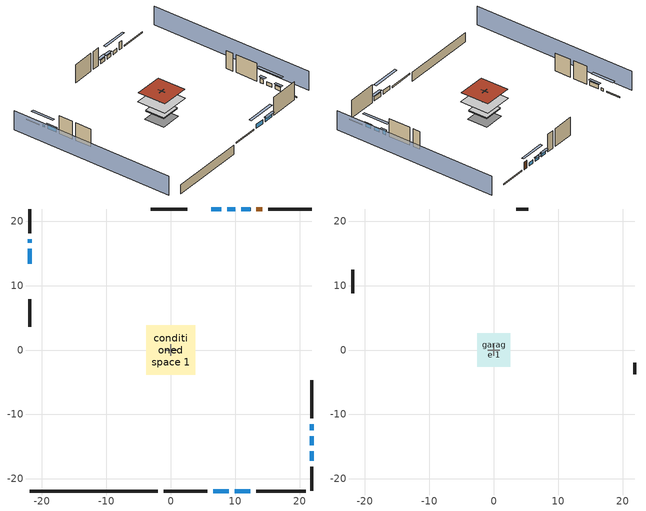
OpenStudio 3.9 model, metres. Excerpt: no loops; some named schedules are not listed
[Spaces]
conditioned space 1
 floor to garage 1 (Floor1 construction): -2.59,-2.59 -2.59,2.59 2.59,2.59 2.59,-2.59 z0.3
 floor foundation (Slab2 construction): -2.7,-2.7 -2.7,2.7 2.7,2.7 2.7,-2.7 z-2.13
 floor adiabatic (AdiabaticFloorConstruction): -3.82,-3.82 -3.82,3.82 3.82,3.82 3.82,-3.82 z2.74
 wall outside (Wall3 construction): 13.26,-21.89 20.96,-21.89 z0.3:5.18
 wall outside (Wall4 construction): -21.89,7.9 -21.89,3.63 z0.3:5.18
 wall outside (Wall7 construction): 2.57,21.89 -3.14,21.89 z0.3:5.18
 wall outside (Wall8 construction): 21.89,-10.61 21.89,-4.72 z0.3:5.18
 wall outside (RimJoist1 construction): -1.05,-21.89 5.68,-21.89 z0.3:0.61
 wall outside (RimJoist2 construction): -21.89,21.89 -21.89,18.14 z0.3:0.61
 wall outside (RimJoist3 construction): 21.89,21.89 15.15,21.89 z0.3:0.61
 wall outside (RimJoist4 construction): 21.89,-21.89 21.89,-18.14 z0.3:0.61
 wall outside (AdiabaticWallConstruction): 6.61,-21.89 9.01,-21.89 / 9.93,-21.89 12.33,-21.89 / -21.89,15.75 -21.89,13.42 z0.3:1.37; -21.89,17.21 -21.89,16.68 z0.3:0.98; 12.38,21.89 10.98,21.89 z0.3:1.22; 10.05,21.89 8.73,21.89 z0.3:1.19; 7.81,21.89 6.25,21.89 z0.3:1.34; 21.89,-14.82 21.89,-13.36 / 21.89,-17.21 21.89,-15.75 z0.3:1.28; 21.89,-12.44 21.89,-11.54 z0.3:1.49
 wall outside (AdiabaticWallConstruction 1): 14.22,21.89 13.31,21.89 z0.3:2.34
 wall to garage 1 (Wall5 construction): 0.91,0 -0.91,0 z0.3:5.18
 wall to garage 1 (Wall6 construction): 0,0.91 0,-0.91 z0.3:5.18
 wall foundation (FoundationWall1 construction): -21.89,-21.89 -1.98,-21.89 z-2.13:0.3
 window (WindowConstruction): 6.61,-21.89 9.01,-21.89 z0.3:1.37
 window (WindowConstruction 1): 9.94,-21.89 12.33,-21.89 z0.3:1.37
 window (WindowConstruction 2): -21.89,17.21 -21.89,16.68 z0.3:0.98
 window (WindowConstruction 3): -21.89,15.75 -21.89,13.42 z0.3:1.37
 window (WindowConstruction 4): 12.38,21.89 10.98,21.89 z0.3:1.22
 window (WindowConstruction 5): 10.05,21.89 8.73,21.89 z0.3:1.19
 window (WindowConstruction 6): 7.8,21.89 6.25,21.89 z0.3:1.34
 window (WindowConstruction 7): 21.89,-14.82 21.89,-13.36 z0.3:1.28
 window (WindowConstruction 8): 21.89,-12.44 21.89,-11.54 z0.3:1.49
 window (WindowConstruction 9): 21.89,-17.21 21.89,-15.75 z0.3:1.28
 door (Door): 14.22,21.89 13.31,21.89 z0.3:2.34
 ceiling adiabatic (AdiabaticFloorConstruction): 3.82,-3.82 3.82,3.82 -3.82,3.82 -3.82,-3.82 z2.74
 roof outside (Roof1 construction): -3.74,3.74 -3.74,-3.74 3.74,-3.74 3.74,3.74 z5.18
garage 1
 floor foundation (Slab1 construction): -2.59,-2.59 -2.59,2.59 2.59,2.59 2.59,-2.59 z0
 wall outside (Wall1 construction): -21.89,12.49 -21.89,8.83 z0.3:5.18
 wall outside (Wall2 construction): 5.32,21.89 3.5,21.89 z0.3:5.18
 wall outside (Wall9 construction): 21.89,-3.79 21.89,-1.97 z0.3:5.18
shading: 26.46,-21.89 26.46,21.89 / -26.46,21.89 -26.46,-21.89 z0:5.18; 11.75,-21.89 3.87,-21.89 3.87,-22.5 11.75,-22.5 z4.11; 12.63,-21.89 9.63,-21.89 9.63,-22.5 12.63,-22.5 z1.68; -21.89,13.94 -21.89,19.95 -22.5,19.95 -22.5,13.94 z3.72; -21.89,13.11 -21.89,16.06 -22.5,16.06 -22.5,13.11 z1.68; 8.23,21.89 15.12,21.89 15.12,22.5 8.23,22.5 z3.96; 8.43,21.89 10.35,21.89 10.35,22.5 8.43,22.5 z1.49; 5.95,21.89 8.11,21.89 8.11,22.5 5.95,22.5 z1.65; 21.89,-10.62 21.89,-17.57 22.5,-17.57 22.5,-10.62 z4.02; 21.89,-11.23 21.89,-12.74 22.5,-12.74 22.5,-11.23 z1.8; 21.89,-15.45 21.89,-17.51 22.5,-17.51 22.5,-15.45 z1.58
[Site]
Portland Intl Arpt_OR: Latitude {deg}=45.59; Longitude {deg}=-122.6; Time Zone {hr}=-8; Elevation {m}=33; Terrain=Suburbs; Keep Site Location Information=Yes
[Site:GroundTemperature:Shallow]
10.2558, 8.96328, 8.85977, 9.47314, 11.9355, 14.3863, 16.5111, 17.8571, 17.9714, 16.8767, 14.8061, 12.4304
[Site:WaterMainsTemperature]
Calculation Method=Schedule; Temperature Schedule=mains temperature schedule
[Building]
Building 1
[Material] Roughness=Rough
Name | Thickness {m} | Conductivity {W/m-K} | Density {kg/m3} | Specific Heat {J/kg-K} | Thermal Absorptance | Solar Absorptance | Visible Absorptance
asphalt or fiberglass shingles | 0.00635 | 0.162714 | 1121.4 | 1465.45 | 0.9 | 0.85 | 0.85
roof rigid ins | 0.103632 | 0.029427 | 32.04 | 1214.23 | 0.9 | 0.7 | 0.7
osb sheathing 0.75 in. | 0.01905 | 0.115458 | 512.64 | 1214.23 | 0.9 | 0.7 | 0.7
roof stud and cavity | 0.2032 | 0.0472382 | 78.34581 | 1123.46 | 0.9 | 0.7 | 0.7
gypsum board | 0.0127 | 0.160291 | 801 | 837.4 | 0.9 | 0.6 | 0.6
wood siding | 0.0254 | 0.102417 | 544.68 | 1172.36 | 0.9 | 0.85 | 0.85
osb sheathing 0.5 in. | 0.0127 | 0.115458 | 512.64 | 1214.23 | 0.9 | 0.7 | 0.7
wall stud and cavity | 0.1397 | 0.727959 | 139.0536 | 1170.24 | 0.9 | 0.6 | 0.6
wall stud and cavity 1 | 0.1397 | 0.550994 | 139.0536 | 1170.24 | 0.9 | 0.7 | 0.7
osb sheathing 0.5 in. 1; osb sheathing 0.5 in. 2 | 0.0127 | 0.115458 | 512.64 | 1214.23
wall stud and cavity 2 | 0.1397 | 0.335416 | 139.0536 | 1170.24 | 0.9 | 0.7 | 0.7
rim joist stud and cavity | 0.0508 | 0.178688 | 50.32683 | 1063.81 | 0.9 | 0.6 | 0.6
floor stud and cavity | 0.1397 | 0.923637 | 92.3553 | 1139.71 | 0.9 | 0.7 | 0.7
floor covering | 0.0127 | 0.0433444 | 54.468 | 1339.84 | 0.9 | 0.6 | 0.6
concrete 4.0 in. | 0.1016 | 1.803125 | 2242.8 | 837.4 | 0.9 | 0.7 | 0.7
concrete 8.0 in. | 0.2032 | 1.803125 | 2242.8 | 837.4 | 0.9 | 0.7 | 0.7
gypsum board 1 | 0.0127 | 0.160291 | 801 | 837.4 | 0.9 | 0.7 | 0.7
floor covering 1 | 0.0127 | 0.0450781 | 54.468 | 1339.84 | 0.9 | 0.9 | 0.9
wood siding 1; wood siding 2 | 0.0254 | 0.102417 | 544.68 | 1172.36
wall rigid ins; floor rigid ins | 0.512978 | 0.029427 | 32.04 | 1214.23 | 0.9 | 0.7 | 0.7
wall stud and cavity 3 | 0.0889 | 0.380278 | 52.3479 | 1209.89 | 0.9 | 0.7 | 0.7
door material | 0.04445 | 0.0612267 | 512.64 | 1214.23 | 0.9 | 0.7 | 0.7
floor stud and cavity 1 | 0.1397 | 1.75129 | 37.0049 | 1207.88 | 0.9 | 0.7 | 0.7
wall stud and cavity 4 | 0.0889 | 0.391764 | 83.0341 | 1211.67 | 0.9 | 0.7 | 0.7
furniture material conditioned space 1; furniture material garage 1 | 0.1524 | 0.115458 | 640.8 | 1214.23 | 0.9 | 0.6 | 0.6
[Construction]
Roof1 construction: asphalt or fiberglass shingles, roof rigid ins, osb sheathing 0.75 in., roof stud and cavity, gypsum board
Wall1 construction; Wall2 construction; Wall9 construction: wood siding, osb sheathing 0.5 in., wall stud and cavity
Wall3 construction; Wall4 construction; Wall7 construction; Wall8 construction: wood siding, osb sheathing 0.5 in., wall stud and cavity 1, gypsum board
Wall5 construction: osb sheathing 0.5 in. 1, wall stud and cavity 2, gypsum board
Wall6 construction: osb sheathing 0.5 in. 2, wall stud and cavity 2, gypsum board
RimJoist1 construction; RimJoist2 construction; RimJoist3 construction; RimJoist4 construction: wood siding, rim joist stud and cavity
Floor1 construction: floor stud and cavity, osb sheathing 0.75 in., floor covering
Slab1 construction: concrete 4.0 in.
FoundationWall1 construction: concrete 8.0 in., gypsum board 1
Slab2 construction: concrete 4.0 in., floor covering 1
WindowConstruction; WindowConstruction 1; WindowConstruction 2; WindowConstruction 3; WindowConstruction 4; WindowConstruction 5; WindowConstruction 6; WindowConstruction 7; WindowConstruction 8; WindowConstruction 9: WindowMaterial
AdiabaticWallConstruction: wood siding 1, wall rigid ins, wall stud and cavity 3, gypsum board
Door: door material
AdiabaticWallConstruction 1: wood siding 2, wall rigid ins, wall stud and cavity 3, gypsum board
AdiabaticFloorConstruction: floor stud and cavity 1, floor rigid ins, osb sheathing 0.75 in., floor covering
PartitionWallConstruction: gypsum board, wall stud and cavity 4, gypsum board
furniture construction conditioned space 1: furniture material conditioned space 1
furniture construction garage 1: furniture material garage 1
[WindowMaterial:SimpleGlazingSystem]
WindowMaterial: U-Factor {W/m2-K}=2.15764; Solar Heat Gain Coefficient=0.44
[ThermalZone] Multiplier=1; Use Ideal Air Loads=No
Name | Volume {m3} | Thermostat
conditioned space | 278.185 | conditioned space temperature setpoint
garage | 65.242
[Sizing:Zone]
garage: Zone Cooling Design Supply Air Temperature Input Method=SupplyAirTemperature; Zone Cooling Design Supply Air Temperature {C}=14; Zone Cooling Design Supply Air Temperature Difference {deltaC}=11.11; Zone Heating Design Supply Air Temperature Input Method=SupplyAirTemperature; Zone Heating Design Supply Air Temperature {C}=40; Zone Heating Design Supply Air Temperature Difference {deltaC}=11.11; Zone Cooling Design Supply Air Humidity Ratio {kg-H2O/kg-air}=0.0085; Zone Heating Design Supply Air Humidity Ratio {kg-H2O/kg-air}=0.008; Cooling Design Air Flow Method=DesignDay; Heating Design Air Flow Method=DesignDay; Account for Dedicated Outdoor Air System=No; Dedicated Outdoor Air System Control Strategy=NeutralSupplyAir; Dedicated Outdoor Air Low Setpoint Temperature for Design {C}=autosize; Dedicated Outdoor Air High Setpoint Temperature for Design {C}=autosize; Zone Load Sizing Method=Sensible Load Only No Latent Load; Zone Latent Cooling Design Supply Air Humidity Ratio Input Method=HumidityRatioDifference; Zone Cooling Design Supply Air Humidity Ratio Difference {kgWater/kgDryAir}=0.005; Zone Latent Heating Design Supply Air Humidity Ratio Input Method=HumidityRatioDifference; Zone Humidification Design Supply Air Humidity Ratio Difference {kgWater/kgDryAir}=0.005; Sizing Option=Coincident
[Space]
Name | Thermal Zone | Volume {m3}
conditioned space 1 | conditioned space | 278.185
garage 1 | garage | 65.242
[ThermostatSetpoint:DualSetpoint]
conditioned space temperature setpoint: Heating Setpoint Temperature Schedule=heating setpoint; Cooling Setpoint Temperature Schedule=cooling setpoint; Temperature Difference Between Cutout And Setpoint {deltaC}=0
[Foundation:Kiva] Wall Depth Below Slab {m}=0.2032
Name | Initial Indoor Air Temperature {C} | Wall Height Above Grade {m}
Foundation Kiva 1 | 13.4258 | 0.1016
Foundation Kiva 2 | 20 | 0.3048
[Foundation:Kiva:Settings]
Soil Conductivity {W/m-K}=1.3848; Soil Density {kg/m3}=1842.3; Soil Specific Heat {J/kg-K}=418.7; Ground Solar Absorptivity=0.9; Ground Thermal Absorptivity=0.9; Ground Surface Roughness {m}=0.03; Far-Field Width {m}=40; Deep-Ground Boundary Condition=ZeroFlux; Deep-Ground Depth {m}=40; Minimum Cell Dimension {m}=0.2; Maximum Cell Growth Coefficient=3; Simulation Timestep=Timestep
[SurfaceProperty:ExposedFoundationPerimeter] Exposed Perimeter Calculation Method=TotalExposedPerimeter
Name | Total Exposed Perimeter {m}
Slab1 | 14.6304
Slab2 | 19.90344
[SurfaceProperty:IncidentSolarMultiplier] Incident Solar Multiplier=1; Incident Solar Multiplier Schedule=trans schedule winter=0.85 summer=0.7
Window1; Window2; Window3; Window4; Window5; Window6; Window7; Window8; Window9; Window10
[InternalMass:Definition] Design Level Calculation Method=SurfaceArea
Name | Construction | Surface Area {m2}
partition wall mass | PartitionWallConstruction | 114.085
furniture mass conditioned space 1 | furniture construction conditioned space 1 | 45.63397
furniture mass garage 1 | furniture construction garage 1 | 2.67561
[InternalMass] Multiplier=1
Name | Internal Mass Definition | Space or SpaceType
partition wall mass | partition wall mass | conditioned space 1
furniture mass conditioned space 1 | furniture mass conditioned space 1 | conditioned space 1
furniture mass garage 1 | furniture mass garage 1 | garage 1
[EnergyManagementSystem:Sensor]
Name | Output Variable or Output Meter Index Key | Output Variable or Output Meter
water_heater_amb_temp; fridge_tin_s_1 | garage | Zone Mean Air Temperature
water_heater_amb_rh | garage | Zone Air Relative Humidity
water_heater_T_set | water heater setpoint | Schedule Value
out_pb_s |  | Site Outdoor Air Barometric Pressure
out_wt_s |  | Site Outdoor Air Humidity Ratio
site_vw_s |  | Site Wind Speed
cool_season | cooling season schedule | Schedule Value
natural_vent_s | natural vent schedule | Schedule Value
htg_sp_s | heating setpoint | Schedule Value
clg_sp_s | cooling setpoint | Schedule Value
mech_vent_range_fan_0_sch_s | mech vent range fan 0 schedule | Schedule Value
mech_vent_bath_fan_0_sch_s | mech vent bath fan 0 schedule | Schedule Value
clothes_dryer_exhaust_0_sch_s | clothes_dryer | Schedule Value
htg_load_cond |  | Heating:EnergyTransfer:Zone:CONDITIONED SPACE
clg_load_cond |  | Cooling:EnergyTransfer:Zone:CONDITIONED SPACE
s_conv | Floor1 | Surface Inside Face Convection Heat Gain Energy
s_ig | Floor1 | Surface Inside Face Internal Gains Radiation Heat Gain Energy
s_sol | Floor1 | Surface Inside Face Solar Radiation Heat Gain Energy
s_lgt | Floor1 | Surface Inside Face Lights Radiation Heat Gain Energy
s_surf | Floor1 | Surface Inside Face Net Surface Thermal Radiation Heat Gain Energy
s_conv_1 | FoundationWall1 | Surface Inside Face Convection Heat Gain Energy
s_ig_1 | FoundationWall1 | Surface Inside Face Internal Gains Radiation Heat Gain Energy
s_sol_1 | FoundationWall1 | Surface Inside Face Solar Radiation Heat Gain Energy
s_lgt_1 | FoundationWall1 | Surface Inside Face Lights Radiation Heat Gain Energy
s_surf_1 | FoundationWall1 | Surface Inside Face Net Surface Thermal Radiation Heat Gain Energy
s_conv_2 | inferred conditioned ceiling | Surface Inside Face Convection Heat Gain Energy
s_ig_2 | inferred conditioned ceiling | Surface Inside Face Internal Gains Radiation Heat Gain Energy
s_sol_2 | inferred conditioned ceiling | Surface Inside Face Solar Radiation Heat Gain Energy
s_lgt_2 | inferred conditioned ceiling | Surface Inside Face Lights Radiation Heat Gain Energy
s_surf_2 | inferred conditioned ceiling | Surface Inside Face Net Surface Thermal Radiation Heat Gain Energy
s_conv_3 | inferred conditioned floor | Surface Inside Face Convection Heat Gain Energy
s_ig_3 | inferred conditioned floor | Surface Inside Face Internal Gains Radiation Heat Gain Energy
s_sol_3 | inferred conditioned floor | Surface Inside Face Solar Radiation Heat Gain Energy
s_lgt_3 | inferred conditioned floor | Surface Inside Face Lights Radiation Heat Gain Energy
s_surf_3 | inferred conditioned floor | Surface Inside Face Net Surface Thermal Radiation Heat Gain Energy
s_conv_4 | RimJoist1 | Surface Inside Face Convection Heat Gain Energy
s_ig_4 | RimJoist1 | Surface Inside Face Internal Gains Radiation Heat Gain Energy
s_sol_4 | RimJoist1 | Surface Inside Face Solar Radiation Heat Gain Energy
s_lgt_4 | RimJoist1 | Surface Inside Face Lights Radiation Heat Gain Energy
s_surf_4 | RimJoist1 | Surface Inside Face Net Surface Thermal Radiation Heat Gain Energy
s_conv_5 | RimJoist2 | Surface Inside Face Convection Heat Gain Energy
s_ig_5 | RimJoist2 | Surface Inside Face Internal Gains Radiation Heat Gain Energy
s_sol_5 | RimJoist2 | Surface Inside Face Solar Radiation Heat Gain Energy
s_lgt_5 | RimJoist2 | Surface Inside Face Lights Radiation Heat Gain Energy
s_surf_5 | RimJoist2 | Surface Inside Face Net Surface Thermal Radiation Heat Gain Energy
s_conv_6 | RimJoist3 | Surface Inside Face Convection Heat Gain Energy
s_ig_6 | RimJoist3 | Surface Inside Face Internal Gains Radiation Heat Gain Energy
s_sol_6 | RimJoist3 | Surface Inside Face Solar Radiation Heat Gain Energy
s_lgt_6 | RimJoist3 | Surface Inside Face Lights Radiation Heat Gain Energy
s_surf_6 | RimJoist3 | Surface Inside Face Net Surface Thermal Radiation Heat Gain Energy
s_conv_7 | RimJoist4 | Surface Inside Face Convection Heat Gain Energy
s_ig_7 | RimJoist4 | Surface Inside Face Internal Gains Radiation Heat Gain Energy
s_sol_7 | RimJoist4 | Surface Inside Face Solar Radiation Heat Gain Energy
s_lgt_7 | RimJoist4 | Surface Inside Face Lights Radiation Heat Gain Energy
s_surf_7 | RimJoist4 | Surface Inside Face Net Surface Thermal Radiation Heat Gain Energy
s_conv_8 | Roof1 | Surface Inside Face Convection Heat Gain Energy
s_ig_8 | Roof1 | Surface Inside Face Internal Gains Radiation Heat Gain Energy
s_sol_8 | Roof1 | Surface Inside Face Solar Radiation Heat Gain Energy
s_lgt_8 | Roof1 | Surface Inside Face Lights Radiation Heat Gain Energy
s_surf_8 | Roof1 | Surface Inside Face Net Surface Thermal Radiation Heat Gain Energy
s_conv_9 | Slab2 | Surface Inside Face Convection Heat Gain Energy
s_ig_9 | Slab2 | Surface Inside Face Internal Gains Radiation Heat Gain Energy
s_sol_9 | Slab2 | Surface Inside Face Solar Radiation Heat Gain Energy
s_lgt_9 | Slab2 | Surface Inside Face Lights Radiation Heat Gain Energy
s_surf_9 | Slab2 | Surface Inside Face Net Surface Thermal Radiation Heat Gain Energy
ss_sol | Door1 | Surface Inside Face Solar Radiation Heat Gain Energy
ss_lgt | Door1 | Surface Inside Face Lights Radiation Heat Gain Energy
ss_conv | Door1 | Surface Inside Face Convection Heat Gain Energy
ss_ig | Door1 | Surface Inside Face Internal Gains Radiation Heat Gain Energy
ss_surf | Door1 | Surface Inside Face Net Surface Thermal Radiation Heat Gain Energy
ss_conv_1 | Window1 | Surface Inside Face Convection Heat Gain Energy
ss_ig_1 | Window1 | Surface Inside Face Internal Gains Radiation Heat Gain Energy
ss_surf_1 | Window1 | Surface Inside Face Net Surface Thermal Radiation Heat Gain Energy
ss_trans_in | Window1 | Surface Window Transmitted Solar Radiation Rate
ss_back_out | Window1 | Surface Window Shortwave from Zone Back Out Window Heat Transfer Rate
ss_trans_out | Window1 | Surface Inside Face Initial Transmitted Diffuse Transmitted Out Window Solar Radiation Rate
ss_conv_2 | Window10 | Surface Inside Face Convection Heat Gain Energy
ss_ig_2 | Window10 | Surface Inside Face Internal Gains Radiation Heat Gain Energy
ss_surf_2 | Window10 | Surface Inside Face Net Surface Thermal Radiation Heat Gain Energy
ss_trans_in_1 | Window10 | Surface Window Transmitted Solar Radiation Rate
ss_back_out_1 | Window10 | Surface Window Shortwave from Zone Back Out Window Heat Transfer Rate
ss_trans_out_1 | Window10 | Surface Inside Face Initial Transmitted Diffuse Transmitted Out Window Solar Radiation Rate
ss_conv_3 | Window2 | Surface Inside Face Convection Heat Gain Energy
ss_ig_3 | Window2 | Surface Inside Face Internal Gains Radiation Heat Gain Energy
ss_surf_3 | Window2 | Surface Inside Face Net Surface Thermal Radiation Heat Gain Energy
ss_trans_in_2 | Window2 | Surface Window Transmitted Solar Radiation Rate
ss_back_out_2 | Window2 | Surface Window Shortwave from Zone Back Out Window Heat Transfer Rate
ss_trans_out_2 | Window2 | Surface Inside Face Initial Transmitted Diffuse Transmitted Out Window Solar Radiation Rate
ss_conv_4 | Window3 | Surface Inside Face Convection Heat Gain Energy
ss_ig_4 | Window3 | Surface Inside Face Internal Gains Radiation Heat Gain Energy
ss_surf_4 | Window3 | Surface Inside Face Net Surface Thermal Radiation Heat Gain Energy
ss_trans_in_3 | Window3 | Surface Window Transmitted Solar Radiation Rate
ss_back_out_3 | Window3 | Surface Window Shortwave from Zone Back Out Window Heat Transfer Rate
ss_trans_out_3 | Window3 | Surface Inside Face Initial Transmitted Diffuse Transmitted Out Window Solar Radiation Rate
ss_conv_5 | Window4 | Surface Inside Face Convection Heat Gain Energy
ss_ig_5 | Window4 | Surface Inside Face Internal Gains Radiation Heat Gain Energy
ss_surf_5 | Window4 | Surface Inside Face Net Surface Thermal Radiation Heat Gain Energy
ss_trans_in_4 | Window4 | Surface Window Transmitted Solar Radiation Rate
ss_back_out_4 | Window4 | Surface Window Shortwave from Zone Back Out Window Heat Transfer Rate
ss_trans_out_4 | Window4 | Surface Inside Face Initial Transmitted Diffuse Transmitted Out Window Solar Radiation Rate
ss_conv_6 | Window5 | Surface Inside Face Convection Heat Gain Energy
ss_ig_6 | Window5 | Surface Inside Face Internal Gains Radiation Heat Gain Energy
ss_surf_6 | Window5 | Surface Inside Face Net Surface Thermal Radiation Heat Gain Energy
ss_trans_in_5 | Window5 | Surface Window Transmitted Solar Radiation Rate
ss_back_out_5 | Window5 | Surface Window Shortwave from Zone Back Out Window Heat Transfer Rate
ss_trans_out_5 | Window5 | Surface Inside Face Initial Transmitted Diffuse Transmitted Out Window Solar Radiation Rate
ss_conv_7 | Window6 | Surface Inside Face Convection Heat Gain Energy
ss_ig_7 | Window6 | Surface Inside Face Internal Gains Radiation Heat Gain Energy
ss_surf_7 | Window6 | Surface Inside Face Net Surface Thermal Radiation Heat Gain Energy
ss_trans_in_6 | Window6 | Surface Window Transmitted Solar Radiation Rate
ss_back_out_6 | Window6 | Surface Window Shortwave from Zone Back Out Window Heat Transfer Rate
ss_trans_out_6 | Window6 | Surface Inside Face Initial Transmitted Diffuse Transmitted Out Window Solar Radiation Rate
ss_conv_8 | Window7 | Surface Inside Face Convection Heat Gain Energy
ss_ig_8 | Window7 | Surface Inside Face Internal Gains Radiation Heat Gain Energy
ss_surf_8 | Window7 | Surface Inside Face Net Surface Thermal Radiation Heat Gain Energy
ss_trans_in_7 | Window7 | Surface Window Transmitted Solar Radiation Rate
ss_back_out_7 | Window7 | Surface Window Shortwave from Zone Back Out Window Heat Transfer Rate
ss_trans_out_7 | Window7 | Surface Inside Face Initial Transmitted Diffuse Transmitted Out Window Solar Radiation Rate
[ElectricEquipment:Definition] Design Level Calculation Method=EquipmentLevel
Name | Design Level {W} | Fraction Latent | Fraction Radiant | Fraction Lost
ceiling fan | 17.4853 | 0 | 0.558 | 0
clothes washer | 381.328 | 0.03 | 0.162 | 0.7
clothes dryer | 247.479 | 0.015 | 0.081 | 0.85
dishwasher | 1412.36 | 0.3 | 0.18 | 0.4
fridge | 51.9007 | 0 | 0.6 | 0
fridge 2 | 90.9498 | 0 | 0.6 | 0
freezer | 194.914 | 0 | 0.6 | 0
cooking range | 125.311 | 0.16 | 0.384 | 0.2
misc tv | 1044.81 | 0 | 0.6 | 0
misc plug loads | 599.119 | 0.021 | 0.558 | 0.049
whole house fan; mech vent house fan | 0 | 0 | 0 | 1
mech vent house fan cfis | 0 | 0 | 0 | 0
mech vent range fan 0; mech vent bath fan 0 | 30 | 0 | 0 | 1
[ElectricEquipment]
Name | Electric Equipment Definition | Space or SpaceType | Schedule
ceiling fan | ceiling fan | conditioned space 1 | ceiling_fan
clothes washer | clothes washer | conditioned space 1 | clothes_washer
clothes dryer | clothes dryer | conditioned space 1 | clothes_dryer
dishwasher | dishwasher | conditioned space 1 | dishwasher
fridge | fridge | conditioned space 1 | fridge schedule
fridge 1 | fridge 2 | garage 1 | fridge schedule 1
freezer | freezer | garage 1 | freezer schedule
cooking range | cooking range | conditioned space 1 | cooking_range
misc tv | misc tv | conditioned space 1 | plug_loads_tv
misc plug loads | misc plug loads | conditioned space 1 | plug_loads_other
whole house fan | whole house fan | conditioned space 1 | Always On Discrete
mech vent house fan | mech vent house fan | conditioned space 1 | mech vent house fan schedule
mech vent house fan cfis | mech vent house fan cfis | conditioned space 1 | mech vent house fan cfis schedule
mech vent range fan 0 | mech vent range fan 0 | conditioned space 1 | mech vent range fan 0 schedule
mech vent bath fan 0 | mech vent bath fan 0 | conditioned space 1 | mech vent bath fan 0 schedule
[OtherEquipment:Definition] Design Level Calculation Method=EquipmentLevel
Name | Design Level {W} | Fraction Latent | Fraction Radiant | Fraction Lost
water heater sens; mech vent house fan sensible load | 0 | 0 | 0 | 0
water heater lat; mech vent house fan latent load | 0 | 1 | 0 | 0
water heater energy adjustment1 | 0.01 | 0 | 0 | 1
clothes dryer 2 | 3287.79 | 0.015 | 0.081 | 0.85
cooking range 2 | 3672.51 | 0.16 | 0.384 | 0.2
general water use sensible | -43.4886 | 0 | 0.6 | 0
general water use latent | 44.1266 | 1 | 0 | 0
[OtherEquipment]
Name | Other Equipment Definition | Space or SpaceType | Schedule | Fuel Type
water heater sens | water heater sens | garage 1 | Always On Discrete
water heater lat | water heater lat | garage 1 | Always On Discrete
water heater energy adjustment1 | water heater energy adjustment1 | garage 1 | Always On Discrete | Electricity
clothes dryer 1 | clothes dryer 2 | conditioned space 1 | clothes_dryer | NaturalGas
cooking range 1 | cooking range 2 | conditioned space 1 | cooking_range | NaturalGas
general water use sensible | general water use sensible | conditioned space 1 | general water use schedule
general water use latent | general water use latent | conditioned space 1 | general water use schedule
mech vent house fan sensible load | mech vent house fan sensible load | conditioned space 1 | Always On Discrete
mech vent house fan latent load | mech vent house fan latent load | conditioned space 1 | Always On Discrete
[WaterUse:Equipment:Definition]
Name | Peak Flow Rate {m3/s}
clothes washer | 3.54181e-06
dishwasher | 1.30714e-05
[Lights:Definition] Design Level Calculation Method=LightingLevel; Fraction Radiant=0.6; Fraction Visible=0.2; Return Air Fraction=0
Name | Lighting Level {W}
interior lighting | 944.694
garage lighting | 61.2526
[Lights] Fraction Replaceable=1
Name | Lights Definition | Space or SpaceType | Schedule
interior lighting | interior lighting | conditioned space 1 | lighting_interior
garage lighting | garage lighting | garage 1 | lighting_garage
[Exterior:Lights:Definition]
exterior lighting: Design Level {W}=37.1441
[Exterior:Lights]
exterior lighting: Exterior Lights Definition=exterior lighting; Schedule=exterior lighting schedule
[People:Definition]
occupants: Number of People Calculation Method=People; Number of People {people}=2; Fraction Radiant=0.314171; Sensible Heat Fraction=0.56303; Carbon Dioxide Generation Rate {m3/s-W}=0; Enable ASHRAE 55 Comfort Warnings=No; Mean Radiant Temperature Calculation Type=EnclosureAveraged
[People]
occupants: People Definition=occupants; Space or SpaceType=conditioned space 1; Number of People Schedule=occupants; Activity Level Schedule=occupants activity schedule; Multiplier=1
[SpaceInfiltration:DesignFlowRate] Space or SpaceType=conditioned space 1; Schedule=Always On Discrete; Design Flow Rate Calculation Method=Flow/Space; Design Flow Rate {m3/s}=0
natural vent flow; whole house fan flow; infil flow
[SpaceInfiltration:EffectiveLeakageArea]
infil garage 1: Space or SpaceType=garage 1; Schedule=Always On Discrete; Effective Air Leakage Area {cm2}=271.837; Stack Coefficient=0.000129147; Wind Coefficient=4.64657e-05
